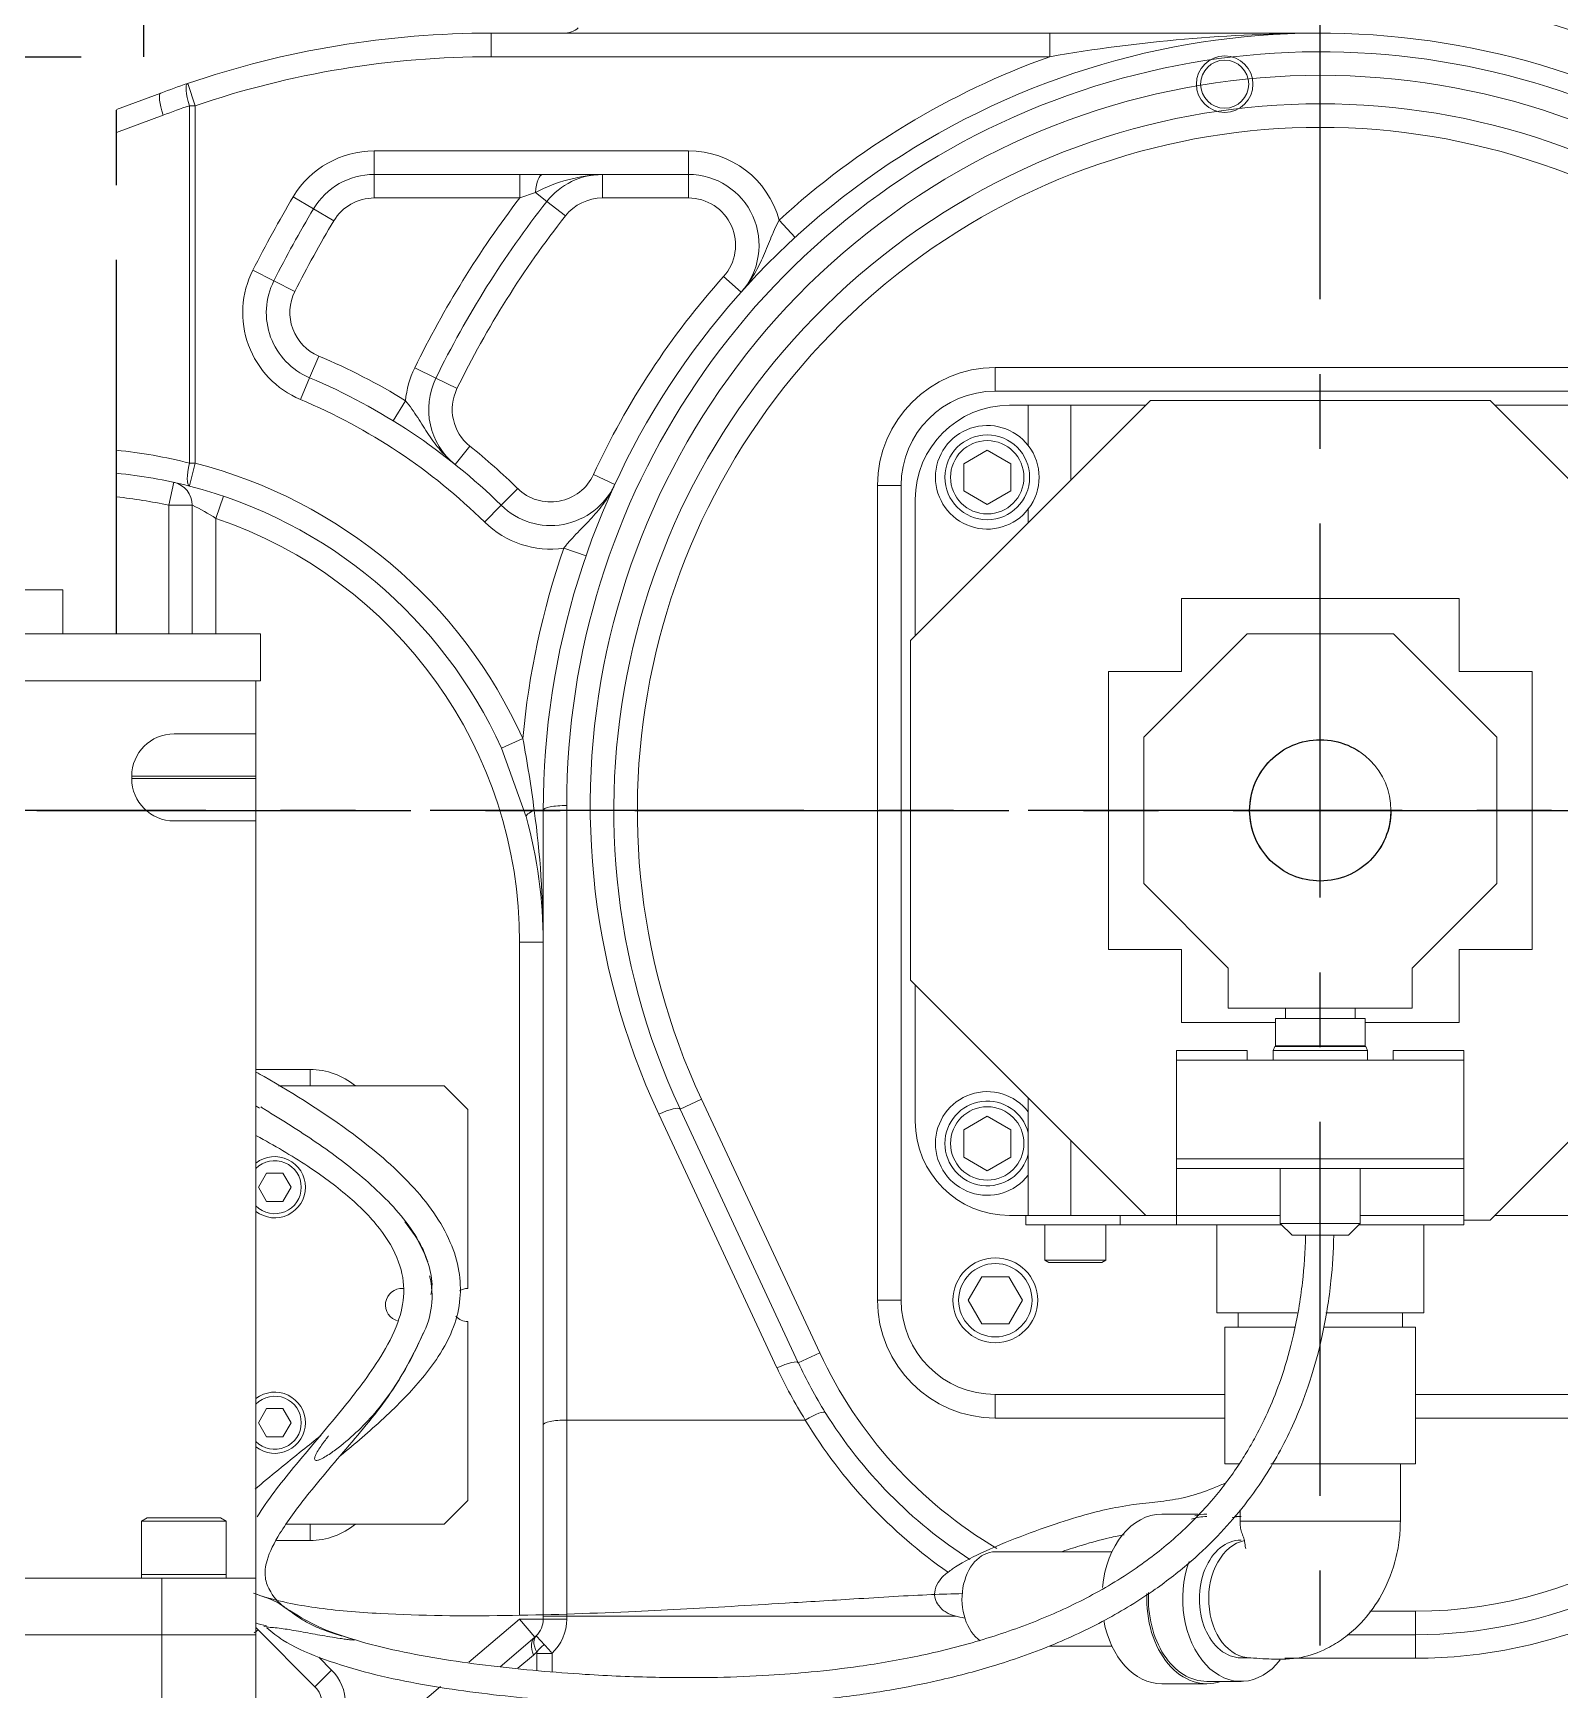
# Model space of a CAD drawing. Extents: x -2384 to 29887, y -2542 to 22350.
# Drawn here: x 1896.1 to 2220.3, y 1475.8 to 1827.5 of the extents above; entities that cross this region are included whole.
import ezdxf

# ---------------------------------------------------------------- set-up
doc = ezdxf.new("R2010")
doc.units = 0
doc.header["$LTSCALE"] = 63.5
doc.header["$MEASUREMENT"] = 0
doc.linetypes.add('CENTER', pattern=[2, 1.25, -0.25, 0.25, -0.25])
doc.linetypes.add('PHANTOM', pattern=[2.5, 1.25, -0.25, 0.25, -0.25, 0.25, -0.25])
doc.layers.get('0').update_dxf_attribs({"linetype": 'CONTINUOUS'})
doc.layers.add('2', color=2, linetype='CENTER')
doc.layers.add('4', color=6, linetype='PHANTOM')

# ---------------------------------------------------------------- blocks, each defined once
blk = doc.blocks.new('r2000i165f-ax2-lh')
blk.add_circle((0, 0), 15)
at = {"layer": '2'}
for p, q in [((0, -272.5088), (0, 272.5088)), ((-272.5088, 0), (272.5088, 0))]:
    blk.add_line(p, q, dxfattribs=at)
blk = doc.blocks.new('A$C51FE543C')
at = {"layer": '4'}
for p, q in [((62.2, 830), (62.2, 886)), ((-62.2, 830), (62.2, 830))]:
    blk.add_line(p, q, dxfattribs=at)
for points, knots in [([(57.8, 905.99), (57.8, 906.01), (57.48, 909.59), (56.06, 916.7), (53.47, 927.19), (50.04, 937.34), (45.97, 947.01), (40.77, 957.2), (34.32, 967.73), (26.5, 978.39), (17.92, 988.18), (8.67, 997.18), (-1.27, 1005.4), (-11.79, 1012.75), (-23.17, 1019.53), (-35.26, 1025.52), (-47.9, 1030.63), (-60.55, 1034.71), (-73.22, 1037.89), (-85.88, 1040.29), (-98.48, 1041.95), (-112.46, 1043.06), (-127.78, 1043.38), (-144.41, 1042.69), (-160.75, 1041.07), (-176.86, 1038.58), (-192.8, 1035.25), (-208.69, 1031.02), (-224.54, 1025.82), (-240.3, 1019.57), (-255.7, 1012.27), (-270.6, 1003.9), (-284.87, 994.46), (-298.44, 983.95), (-310.01, 973.51), (-319.73, 963.47), (-327.86, 954.04), (-335.5, 944.07), (-342.6, 933.5), (-349.1, 922.3), (-354.89, 910.43), (-359.47, 898.84), (-362.92, 887.69), (-365.36, 877.21), (-367.04, 866.64), (-367.72, 857.81), (-367.91, 850.85), (-367.91, 845.74), (-367.81, 840.92), (-367.65, 836.57), (-367.49, 832.99), (-367.37, 830.88), (-367.33, 830)], [0, 0, 0, 0, 0.000057, 0.017562, 0.035365, 0.052978, 0.07016, 0.087024, 0.109463, 0.131176, 0.152409, 0.173784, 0.194846, 0.215848, 0.236791, 0.259686, 0.281828, 0.303347, 0.324567, 0.345544, 0.366221, 0.386534, 0.413948, 0.440966, 0.467691, 0.494046, 0.520518, 0.547106, 0.574238, 0.601875, 0.629793, 0.657409, 0.685272, 0.713332, 0.741316, 0.761525, 0.78183, 0.802385, 0.823199, 0.844341, 0.865899, 0.887956, 0.90532, 0.922974, 0.94053, 0.957551, 0.966156, 0.974493, 0.982467, 0.989699, 0.995705, 1, 1, 1, 1]), ([(58.33, 899.98), (58.19, 901.92), (57.78, 907.39), (56.16, 916.33), (53.56, 926.67), (50.18, 936.7), (46.15, 946.26), (41, 956.37), (34.6, 966.82), (26.81, 977.42), (18.26, 987.19), (9, 996.18), (-0.95, 1004.41), (-11.5, 1011.77), (-22.9, 1018.55), (-35.02, 1024.54), (-47.67, 1029.64), (-60.35, 1033.7), (-73.02, 1036.87), (-85.69, 1039.24), (-98.28, 1040.88), (-112.24, 1041.96), (-127.53, 1042.25), (-144.09, 1041.51), (-160.34, 1039.86), (-176.34, 1037.35), (-192.13, 1033.99), (-207.83, 1029.77), (-223.45, 1024.59), (-238.94, 1018.4), (-254.07, 1011.18), (-268.66, 1002.92), (-282.61, 993.62), (-295.85, 983.29), (-307.14, 973.05), (-316.62, 963.18), (-324.57, 953.9), (-332.05, 944.06), (-339.04, 933.6), (-345.44, 922.49), (-351.18, 910.67), (-355.71, 899.1), (-359.14, 887.93), (-361.58, 877.4), (-363.25, 866.77), (-363.92, 857.88), (-364.11, 850.88), (-364.11, 845.74), (-364, 840.9), (-363.84, 836.54), (-363.67, 832.96), (-363.56, 830.87), (-363.51, 830)], [0, 0, 0, 0, 0.009449, 0.026668, 0.044188, 0.061542, 0.078501, 0.095175, 0.11741, 0.13898, 0.160139, 0.1815, 0.202574, 0.22359, 0.244544, 0.267437, 0.289565, 0.311054, 0.33223, 0.353149, 0.373751, 0.393973, 0.421234, 0.448062, 0.474556, 0.500641, 0.526793, 0.553004, 0.579693, 0.60683, 0.634205, 0.661251, 0.6885, 0.715911, 0.743247, 0.763007, 0.782904, 0.803105, 0.823629, 0.844544, 0.865939, 0.887901, 0.905241, 0.922912, 0.940514, 0.957589, 0.96622, 0.974579, 0.982567, 0.989797, 0.995774, 1, 1, 1, 1]), ([(50.98, 886), (50.93, 889.51), (50.84, 896.73), (49.66, 907.75), (47.35, 918.91), (44.03, 929.87), (39.82, 940.35), (34.57, 950.78), (28.27, 961.05), (20.9, 971.07), (12.76, 980.34), (3.91, 988.93), (-5.62, 996.79), (-15.72, 1003.84), (-26.65, 1010.32), (-38.28, 1016.06), (-50.45, 1020.95), (-62.65, 1024.85), (-74.87, 1027.89), (-87.08, 1030.16), (-99.23, 1031.72), (-112.71, 1032.75), (-127.49, 1033.01), (-143.5, 1032.28), (-159.22, 1030.67), (-174.69, 1028.22), (-189.95, 1024.96), (-205.08, 1020.87), (-220.09, 1015.88), (-234.92, 1009.92), (-249.35, 1003.01), (-263.24, 995.12), (-276.49, 986.27), (-289.05, 976.44), (-299.75, 966.69), (-308.74, 957.31), (-316.28, 948.48), (-323.38, 939.11), (-330.01, 929.16), (-336.08, 918.6), (-341.51, 907.37), (-345.8, 896.4), (-349.04, 885.83), (-351.34, 875.87), (-352.91, 865.79), (-353.54, 857.34), (-353.71, 850.66), (-353.71, 845.73), (-353.6, 841.03), (-353.45, 836.75), (-353.27, 833.12), (-353.15, 830.94), (-353.1, 830)], [0, 0, 0, 0, 0.017489, 0.03599, 0.055145, 0.074417, 0.093339, 0.111972, 0.133371, 0.154282, 0.174936, 0.195854, 0.21655, 0.237189, 0.257757, 0.280263, 0.302067, 0.323281, 0.344196, 0.364863, 0.385233, 0.405248, 0.432257, 0.458847, 0.485102, 0.51096, 0.536893, 0.562823, 0.589107, 0.615727, 0.642517, 0.668933, 0.695488, 0.722152, 0.748749, 0.768006, 0.787404, 0.807094, 0.827097, 0.84747, 0.868286, 0.889622, 0.90644, 0.923564, 0.940643, 0.957284, 0.965737, 0.973958, 0.981864, 0.989121, 0.995308, 1, 1, 1, 1])]:
    blk.add_open_spline(points, degree=3, knots=knots, dxfattribs=at)
blk.add_open_spline([(56.41, 707.5), (56.41, 830)], degree=1, dxfattribs=at)

msp = doc.modelspace()

# ---------------------------------------------------------------- linework, layer by layer
at = {"color": 6, "lineweight": 0}
for p, q in [((2169.38, 1836.54), (2169.38, 1827.55)), ((1993.36, 1827.55), (2111.94, 1827.55)), ((1993.36, 1827.55), (1993.36, 1822.55)), ((2111.94, 1827.55), (2169.38, 1827.55)), ((2111.94, 1827.55), (2111.94, 1822.55)), ((2111.94, 1822.55), (1993.36, 1822.55)), ((1913.79, 1811.31), (1923.17, 1814.83)), ((1928.89, 1816.87), (1930.5, 1812.14)), ((1930.5, 1812.14), (1929.28, 1812.14)), ((1929.28, 1736.25), (1929.28, 1812.14)), ((1930.5, 1812.14), (1930.5, 1736.25)), ((1923.71, 1810.14), (1913.79, 1806.43)), ((1968.49, 1802.55), (1968.49, 1797.55)), ((1968.49, 1802.55), (2035.22, 1802.55)), ((2035.22, 1802.55), (2035.22, 1797.55)), ((1968.49, 1792.55), (1968.49, 1797.55)), ((2035.22, 1797.55), (1968.49, 1797.55)), ((1999.39, 1792.55), (1999.39, 1797.55)), ((2016.95, 1797.55), (2016.95, 1792.55)), ((2035.22, 1797.55), (2035.22, 1792.55)), ((2002.74, 1793.73), (1999.39, 1792.55)), ((2005.16, 1791.83), (2002.74, 1793.73)), ((1951.32, 1792.8), (1955.62, 1790.24)), ((1959.91, 1787.68), (1955.62, 1790.24)), ((1999.39, 1792.55), (1968.49, 1792.55)), ((2005.16, 1791.83), (2009.09, 1788.73)), ((2035.22, 1792.55), (2016.95, 1792.55)), ((2057.88, 1784.17), (2054.5, 1787.86)), ((1942.75, 1777.24), (1947.21, 1774.98)), ((1951.67, 1772.72), (1947.21, 1774.98)), ((2046.4, 1772.55), (2042.67, 1775.88)), ((1956.72, 1758.99), (1954.78, 1754.38)), ((1981.59, 1754.28), (1977.09, 1756.47)), ((2100.38, 1751.55), (2100.38, 1756.55)), ((2100.38, 1756.55), (2238.38, 1756.55)), ((1952.84, 1749.77), (1954.78, 1754.38)), ((1986.08, 1752.08), (1981.59, 1754.28)), ((2238.38, 1751.55), (2100.38, 1751.55)), ((1975.15, 1749.51), (1972.53, 1745.26)), ((2082.38, 1698.58), (2133.34, 1749.55)), ((2107.38, 1748.55), (2103.38, 1748.55)), ((2107.38, 1739.98), (2107.38, 1748.55)), ((2107.38, 1748.55), (2116.38, 1748.55)), ((2116.38, 1748.55), (2116.38, 1732.58)), ((2132.34, 1748.55), (2116.38, 1748.55)), ((2133.34, 1749.55), (2205.42, 1749.55)), ((2205.42, 1749.55), (2256.38, 1698.58)), ((2222.38, 1748.55), (2206.42, 1748.55)), ((1988.81, 1739.89), (1985.68, 1735.99)), ((2098.67, 1739.03), (2093.67, 1736.14)), ((2103.67, 1736.14), (2098.67, 1739.03)), ((1930.5, 1736.25), (1929.25, 1731.41)), ((1929.28, 1736.25), (1930.5, 1736.25)), ((2093.67, 1736.14), (2093.67, 1730.37)), ((2103.67, 1730.37), (2103.67, 1736.14)), ((1924.88, 1727.31), (1925.96, 1732.19)), ((1998.96, 1730.88), (1995.46, 1727.31)), ((2015.04, 1733.82), (2019.58, 1731.73)), ((2080.38, 1731.55), (2075.38, 1731.55)), ((2075.38, 1558.55), (2075.38, 1731.55)), ((2080.38, 1731.55), (2080.38, 1558.55)), ((1924.88, 1700.05), (1924.88, 1727.31)), ((1929.88, 1727.31), (1924.88, 1727.31)), ((1929.88, 1727.31), (1929.88, 1700.05)), ((1934.88, 1724.52), (1936.49, 1729.25)), ((1991.95, 1723.74), (1995.46, 1727.31)), ((2083.38, 1728.55), (2083.38, 1699.58)), ((2093.67, 1730.37), (2098.67, 1727.48)), ((2098.67, 1727.48), (2103.67, 1730.37)), ((1934.88, 1724.52), (1934.88, 1700.05)), ((2107.38, 1723.58), (2107.38, 1726.54)), ((2008.75, 1718.21), (2013.48, 1716.57)), ((1886.88, 1709.35), (1902.38, 1709.35)), ((1902.38, 1700.05), (1902.38, 1709.35)), ((2139.88, 1707.55), (2139.88, 1692.05)), ((2198.88, 1707.55), (2139.88, 1707.55)), ((2198.88, 1692.05), (2198.88, 1707.55)), ((1944.38, 1700.05), (1893.42, 1700.05)), ((1944.38, 1690.05), (1944.38, 1700.05)), ((2131.88, 1678.08), (2153.85, 1700.05)), ((2153.85, 1700.05), (2184.91, 1700.05)), ((2184.91, 1700.05), (2206.88, 1678.08)), ((2082.38, 1626.51), (2082.38, 1698.58)), ((2139.88, 1692.05), (2124.38, 1692.05)), ((2124.38, 1692.05), (2124.38, 1633.05)), ((2214.38, 1692.05), (2198.88, 1692.05)), ((2214.38, 1633.05), (2214.38, 1692.05)), ((1944.38, 1690.05), (1893.42, 1690.05)), ((1943.38, 1690.05), (1943.38, 1678.8)), ((1926, 1678.8), (1943.38, 1678.8)), ((1943.38, 1678.8), (1943.38, 1669.8)), ((2000.07, 1677.79), (1995.51, 1675.73)), ((2131.88, 1647.01), (2131.88, 1678.08)), ((2206.88, 1678.08), (2206.88, 1647.01)), ((2000.76, 1661.21), (1995.51, 1675.73)), ((1917, 1669.3), (1917, 1669.8)), ((1943.38, 1669.8), (1917, 1669.8)), ((1917, 1669.3), (1943.38, 1669.3)), ((1943.38, 1669.3), (1943.38, 1669.8)), ((1943.38, 1669.3), (1943.38, 1660.3)), ((2009.38, 1663.59), (2009.38, 1533.12)), ((1943.38, 1660.3), (1926, 1660.3)), ((1943.38, 1660.3), (1943.38, 1499.55)), ((2002.48, 1662.55), (2004.38, 1662.55)), ((2004.38, 1532.08), (2004.38, 1662.55)), ((2149.85, 1629.05), (2131.88, 1647.01)), ((2206.88, 1647.01), (2188.91, 1629.05)), ((1999.38, 1491.72), (1999.38, 1634.55)), ((1999.38, 1634.55), (2004.38, 1634.55)), ((2124.38, 1633.05), (2139.88, 1633.05)), ((2139.88, 1633.05), (2139.88, 1617.55)), ((2214.38, 1633.05), (2198.88, 1633.05)), ((2198.88, 1633.05), (2198.88, 1617.55)), ((2149.85, 1629.05), (2149.85, 1620.55)), ((2188.91, 1620.55), (2188.91, 1629.05)), ((2132.34, 1576.55), (2082.38, 1626.51)), ((2083.38, 1625.51), (2083.38, 1596.55)), ((2256.38, 1626.51), (2205.42, 1575.55)), ((2149.85, 1620.55), (2188.91, 1620.55)), ((2159.88, 1618.35), (2178.88, 1618.35)), ((2159.88, 1618.35), (2159.88, 1612.55)), ((2161.98, 1620.55), (2161.98, 1618.35)), ((2176.78, 1618.35), (2176.78, 1620.55)), ((2178.88, 1612.55), (2178.88, 1618.35)), ((2139.88, 1617.55), (2159.88, 1617.55)), ((2178.88, 1617.55), (2198.88, 1617.55)), ((2138.88, 1611.55), (2138.88, 1609.55)), ((2138.88, 1611.55), (2153.88, 1611.55)), ((2153.88, 1609.55), (2153.88, 1611.55)), ((2159.74, 1612.4), (2159.38, 1611.55)), ((2159.38, 1611.55), (2179.38, 1611.55)), ((2159.38, 1611.55), (2159.38, 1609.55)), ((2179.03, 1612.4), (2159.74, 1612.4)), ((2159.88, 1612.55), (2178.88, 1612.55)), ((2179.38, 1611.55), (2179.03, 1612.4)), ((2179.38, 1609.55), (2179.38, 1611.55)), ((2184.88, 1611.55), (2184.88, 1609.55)), ((2184.88, 1611.55), (2199.88, 1611.55)), ((2199.88, 1609.55), (2199.88, 1611.55)), ((1943.38, 1607.55), (1954.88, 1607.55)), ((1954.88, 1604.05), (1954.88, 1607.55)), ((2138.88, 1609.55), (2138.88, 1588.55)), ((2199.88, 1609.55), (2138.88, 1609.55)), ((2184.88, 1609.55), (2153.88, 1609.55)), ((2199.88, 1588.55), (2199.88, 1609.55)), ((1983.38, 1604.05), (1948.18, 1604.05)), ((1988.38, 1599.05), (1983.38, 1604.05)), ((2037.97, 1601.27), (2033.44, 1599.15)), ((2037.97, 1601.27), (2063.09, 1547.4)), ((2107.38, 1576.55), (2107.38, 1601.51)), ((1988.38, 1561.05), (1988.38, 1599.05)), ((2054.02, 1544.21), (2028.9, 1598.08)), ((2033.44, 1599.15), (2058.55, 1545.29)), ((2098.67, 1597.61), (2093.67, 1594.72)), ((2103.67, 1594.72), (2098.67, 1597.61)), ((2093.67, 1594.72), (2093.67, 1588.95)), ((2103.67, 1588.95), (2103.67, 1594.72)), ((2116.38, 1592.51), (2116.38, 1576.55)), ((2093.67, 1588.95), (2098.67, 1586.06)), ((2098.67, 1586.06), (2103.67, 1588.95)), ((2138.88, 1588.55), (2199.88, 1588.55)), ((2138.88, 1588.55), (2138.88, 1586.55)), ((2138.88, 1586.55), (2138.88, 1586.55)), ((2138.88, 1586.55), (2138.88, 1576.55)), ((2138.88, 1586.55), (2160.88, 1586.55)), ((2199.88, 1586.55), (2138.88, 1586.55)), ((2160.88, 1586.55), (2160.88, 1574.85)), ((2177.88, 1586.55), (2199.88, 1586.55)), ((2177.88, 1574.85), (2177.88, 1586.55)), ((2199.88, 1586.55), (2199.88, 1588.55)), ((2199.88, 1586.55), (2199.88, 1586.55)), ((2199.88, 1576.55), (2199.88, 1586.55)), ((1945.65, 1585.55), (1943.92, 1582.55)), ((1949.11, 1585.55), (1945.65, 1585.55)), ((1950.85, 1582.55), (1949.11, 1585.55)), ((1943.92, 1582.55), (1945.65, 1579.55)), ((1945.65, 1579.55), (1949.11, 1579.55)), ((1949.11, 1579.55), (1950.85, 1582.55)), ((2103.38, 1576.55), (2106.88, 1576.55)), ((2106.88, 1576.55), (2106.88, 1574.55)), ((2126.88, 1576.55), (2106.88, 1576.55)), ((2126.88, 1576.55), (2126.88, 1574.55)), ((2126.88, 1576.55), (2138.88, 1576.55)), ((2138.88, 1576.55), (2138.88, 1574.55)), ((2138.88, 1576.55), (2160.88, 1576.55)), ((2177.88, 1576.55), (2199.88, 1576.55)), ((2199.88, 1574.55), (2199.88, 1576.55)), ((2222.38, 1576.55), (2206.42, 1576.55)), ((2106.88, 1574.55), (2126.88, 1574.55)), ((2110.88, 1574.55), (2110.88, 1567.05)), ((2123.88, 1567.05), (2123.88, 1574.55)), ((2126.88, 1574.55), (2138.88, 1574.55)), ((2138.88, 1574.55), (2161.18, 1574.55)), ((2147.38, 1555.85), (2147.38, 1574.55)), ((2177.88, 1574.85), (2160.88, 1574.85)), ((2160.88, 1574.85), (2163.38, 1572.35)), ((2163.38, 1572.35), (2175.38, 1572.35)), ((2175.38, 1572.35), (2177.88, 1574.85)), ((2177.58, 1574.55), (2199.88, 1574.55)), ((2191.38, 1555.85), (2191.38, 1574.55)), ((2205.42, 1575.55), (2199.88, 1575.55)), ((2123.88, 1567.05), (2110.88, 1567.05)), ((2110.88, 1567.05), (2111.75, 1566.55)), ((2111.75, 1566.55), (2123.02, 1566.55)), ((2123.02, 1566.55), (2123.88, 1567.05)), ((2097.49, 1563.55), (2094.61, 1558.55)), ((2103.27, 1563.55), (2097.49, 1563.55)), ((2106.16, 1558.55), (2103.27, 1563.55)), ((2080.38, 1558.55), (2075.38, 1558.55)), ((2094.61, 1558.55), (2097.49, 1553.55)), ((2103.27, 1553.55), (2106.16, 1558.55)), ((2164.48, 1555.85), (2147.38, 1555.85)), ((2151.92, 1555.85), (2151.92, 1552.85)), ((2191.38, 1555.85), (2170.56, 1555.85)), ((2186.84, 1552.85), (2186.84, 1555.85)), ((1988.38, 1516.05), (1988.38, 1554.05)), ((2097.49, 1553.55), (2103.27, 1553.55)), ((2163.9, 1552.85), (2149.13, 1552.85)), ((2149.13, 1552.85), (2149.13, 1523.85)), ((2189.63, 1552.85), (2170.08, 1552.85)), ((2189.63, 1523.85), (2189.63, 1552.85)), ((2063.09, 1547.4), (2058.55, 1545.29)), ((2100.38, 1538.55), (2100.38, 1533.55)), ((2100.38, 1538.55), (2149.13, 1538.55)), ((2189.63, 1538.55), (2238.38, 1538.55)), ((1945.65, 1535.55), (1943.92, 1532.55)), ((1949.11, 1535.55), (1945.65, 1535.55)), ((1950.85, 1532.55), (1949.11, 1535.55)), ((2149.13, 1533.55), (2100.38, 1533.55)), ((2238.38, 1533.55), (2189.63, 1533.55)), ((1943.92, 1532.55), (1945.65, 1529.55)), ((1949.11, 1529.55), (1950.85, 1532.55)), ((2004.38, 1491.51), (2004.38, 1532.08)), ((2009.38, 1533.12), (2009.38, 1491.51)), ((2009.38, 1533.12), (2060.03, 1533.12)), ((1945.65, 1529.55), (1949.11, 1529.55)), ((2152.13, 1523.85), (2149.13, 1523.85)), ((2189.63, 1523.85), (2158.9, 1523.85)), ((2186.38, 1511.65), (2186.38, 1523.85)), ((1983.38, 1511.05), (1988.38, 1516.05)), ((1920.3, 1512.35), (1919.09, 1511.65)), ((1935.88, 1512.35), (1920.3, 1512.35)), ((1937.09, 1511.65), (1935.88, 1512.35)), ((2143.47, 1513.15), (2135.72, 1513.15)), ((2152.38, 1512.65), (2151.19, 1512.65)), ((2152.38, 1514.04), (2152.38, 1511.65)), ((1919.09, 1511.65), (1937.09, 1511.65)), ((1919.09, 1511.65), (1919.09, 1500.35)), ((1937.09, 1500.35), (1937.09, 1511.65)), ((1949.9, 1511.05), (1983.38, 1511.05)), ((1954.88, 1511.05), (1954.88, 1507.55)), ((2152.38, 1511.65), (2186.38, 1511.65)), ((1954.88, 1507.55), (1947.76, 1507.55)), ((2125.14, 1505.15), (2100.37, 1505.15)), ((1893, 1499.55), (1923.38, 1499.55)), ((1919.09, 1500.35), (1919.09, 1499.55)), ((1919.09, 1500.35), (1937.09, 1500.35)), ((1919.09, 1500.35), (1937.09, 1500.35)), ((1923.38, 1499.55), (1943.38, 1499.55)), ((1923.38, 1487.55), (1923.38, 1499.55)), ((1937.09, 1499.55), (1937.09, 1500.35)), ((1943.38, 1499.55), (1943.38, 1487.55)), ((2004.38, 1490.86), (2004.38, 1491.51)), ((2009.38, 1491.51), (2004.38, 1491.51)), ((2009.38, 1491.51), (2009.38, 1490.86)), ((2092.06, 1491.51), (2009.38, 1491.51)), ((2179.92, 1492.55), (2189.58, 1492.55)), ((2189.58, 1487.55), (2189.58, 1492.55)), ((1955.92, 1476.51), (1943.38, 1489.05)), ((1988.61, 1481.69), (1999.38, 1490.86)), ((1999.38, 1490.86), (2004.38, 1490.86)), ((2002.62, 1487.05), (1999.38, 1490.86)), ((2009.38, 1490.86), (2004.38, 1490.86)), ((1923.38, 1487.55), (1791.38, 1487.55)), ((1791.38, 1487.55), (1923.38, 1487.55)), ((1923.38, 1472.55), (1923.38, 1487.55)), ((1943.38, 1487.55), (1923.38, 1487.55)), ((1943.38, 1487.55), (1923.38, 1487.55)), ((1943.38, 1487.55), (1943.38, 1472.55)), ((1995.23, 1480.75), (2002.62, 1487.05)), ((2111.85, 1485.15), (2125.14, 1485.15)), ((2175.23, 1487.55), (2189.58, 1487.55)), ((2189.58, 1482.55), (2189.58, 1487.55)), ((1956.72, 1482.78), (1959.45, 1480.05)), ((2002.33, 1483.24), (1999.01, 1480.42)), ((2006.25, 1483.59), (2003.06, 1483.59)), ((2003.06, 1480.05), (2003.06, 1483.59)), ((2006.25, 1483.59), (2006.25, 1479.77)), ((2152.55, 1482.65), (2154.53, 1482.65)), ((2189.58, 1482.55), (2161.85, 1482.55)), ((1955.92, 1476.51), (1959.45, 1480.05)), ((2145.27, 1477.65), (2152.55, 1477.65)), ((1962.38, 1459.37), (1982.56, 1476.54)), ((2135.72, 1477.15), (2145.27, 1477.15))]:
    msp.add_line(p, q, dxfattribs=at)
for centre, radius in [((2149.08, 1816.72), 6), ((2149.08, 1816.72), 5.1), ((2098.67, 1733.26), 9), ((2098.67, 1733.26), 7.79), ((2169.38, 1662.55), 15), ((2098.67, 1591.84), 7.79), ((2100.38, 1558.55), 9), ((2100.38, 1558.55), 7.79)]:
    msp.add_circle(centre, radius, dxfattribs=at)
for centre, radius, start, end in [((2169.38, 1662.55), 229, 319.7409, 129.0895), ((2169.38, 1662.55), 223.01, 319.7667, 128.4631), ((2169.38, 1662.55), 173.99, 319.9812, 90), ((1993.36, 1627.55), 200, 90, 108.807), ((2169.38, 1662.55), 165, 335.3487, 180), ((2170.21, 1485.49), 342.06, 90.1394, 99.8095), ((1993.36, 1627.55), 195, 90, 108.807), ((2169.38, 1663.59), 160, 335.3487, 180), ((2169.38, 1662.55), 170, 109.7499, 132.5142), ((2169.38, 1663.59), 155, 335, 205), ((1993.36, 1627.55), 200, 108.807, 110.5453), ((1992.15, 1627.55), 195, 108.807, 110.5453), ((2169.38, 1662.55), 150, 335, 205), ((2169.38, 1662.55), 145, 335, 205), ((1968.49, 1782.55), 20, 90, 149.1481), ((2035.22, 1782.55), 20, 15.3925, 90), ((1968.49, 1782.55), 15, 90, 149.1481), ((2018.42, 1763.7), 33.88, 92.4875, 117.5667), ((2016.95, 1782.55), 15, 90, 141.7892), ((2035.22, 1782.55), 15, 318.1897, 90), ((2169.38, 1662.55), 254, 149.1481, 153.1575), ((2169.38, 1662.55), 249, 149.1481, 153.1575), ((1968.49, 1782.55), 10, 90, 149.1481), ((2169.38, 1662.55), 214, 142.5927, 153.9671), ((2169.38, 1662.55), 209, 141.7892, 153.9671), ((2016.95, 1782.55), 10, 90, 141.7892), ((2035.22, 1782.55), 10, 318.1897, 90), ((2169.38, 1662.55), 244, 149.1481, 153.1575), ((2169.38, 1662.55), 204, 141.7892, 153.9671), ((1960.59, 1768.21), 20, 153.1575, 247.1899), ((1960.59, 1768.21), 15, 153.1575, 247.1899), ((1960.59, 1768.21), 10, 153.1575, 247.1899), ((2169.38, 1662.55), 170, 138.1897, 155.2118), ((1904.38, 1634.55), 135, 58.3861, 67.1899), ((1995.06, 1747.69), 20, 153.9671, 174.7739), ((2100.38, 1731.55), 25, 90, 180), ((1904.38, 1634.55), 130, 45.5262, 67.1899), ((1995.06, 1747.69), 15, 153.9671, 231.2885), ((1995.06, 1747.69), 10, 153.9671, 231.2885), ((2100.38, 1731.55), 20, 90, 180), ((1904.38, 1634.55), 125, 45.5262, 67.1899), ((2103.38, 1728.55), 20, 90, 180), ((2098.67, 1733.26), 11, 37.6385, 322.3615), ((1903.17, 1634.55), 105, 75.5983, 84.1936), ((1904.38, 1634.55), 135, 45.5262, 51.2885), ((2098.67, 1733.26), 11, 322.3615, 37.6385), ((1904.38, 1634.55), 100, 75.5983, 84.6006), ((1904.38, 1634.55), 105, 24.3173, 75.5983), ((1924.88, 1727.31), 5, 0, 77.5382), ((1904.38, 1634.55), 100, 24.3173, 75.5983), ((2005.97, 1738.02), 15, 225.5262, 335.2118), ((2005.97, 1738.02), 10, 225.5262, 335.2118), ((1904.38, 1634.55), 95, 77.5382, 84.3155), ((1916.92, 1698.22), 31.85, 55.6723, 65.9878), ((1904.38, 1634.55), 95, 0, 71.2734), ((2005.97, 1738.02), 20, 225.5262, 278.0089), ((2169.38, 1662.55), 170, 160.8872, 174.8574), ((1926, 1669.8), 9, 90, 180), ((1702.24, 1622.78), 302.86, 7.5448, 10.4638), ((1926, 1669.3), 9, 180, 270), ((1904.38, 1634.55), 100, 0, 15.466), ((1799.8, 1634.72), 204.58, 359.9512, 7.8171), ((1954.88, 1592.55), 15, 50.0555, 90), ((2098.67, 1591.84), 11, 37.6385, 322.3615), ((2098.67, 1591.84), 9, 14.5672, 345.4328), ((2103.38, 1596.55), 20, 180, 270), ((1947.38, 1582.55), 6.5, 0, 127.9799), ((1947.38, 1582.55), 5.63, 0, 135.2332), ((1947.38, 1582.55), 6.5, 232.0201, 0), ((1947.38, 1582.55), 5.63, 224.7668, 0), ((1962.93, 1559.44), 17.86, 332.4437, 13.9742), ((1974.38, 1557.55), 3.5, 85.8157, 256.47), ((1988.38, 1557.55), 3.5, 90, 120.3195), ((2100.38, 1558.55), 25, 180, 270), ((2100.38, 1558.55), 20, 180, 270), ((1988.38, 1557.55), 3.5, 223.1634, 270), ((2149.19, 1588.59), 105, 205, 211.8871), ((2149.19, 1587.55), 100, 205, 211.8871), ((2149.19, 1587.55), 95, 205, 239.3197), ((2189.58, 1587.55), 95, 270, 335), ((1947.38, 1532.55), 6.5, 0, 127.9799), ((1947.38, 1532.55), 5.63, 0, 135.2332), ((2149.19, 1587.55), 100, 211.8871, 237.1784), ((1947.38, 1532.55), 5.63, 224.7668, 0), ((1947.38, 1532.55), 6.5, 232.0201, 0), ((2150.7, 1587.87), 105.91, 211.1257, 235.3018), ((1954.88, 1522.55), 15, 270, 309.9445), ((2189.58, 1587.55), 100, 270, 293.8489), ((2189.58, 1587.55), 105, 270, 293.8489), ((1999.38, 1490.86), 5, 315, 0), ((1999.38, 1490.86), 10, 313.3455, 0), ((1999.38, 1490.86), 5, 310.3999, 315), ((2031.68, 1512.07), 37.94, 220.701, 224.4838), ((1985.66, 1467.48), 26.14, 38.0493, 43.5322), ((1995.85, 1490.86), 10, 310.3999, 315.649), ((2002.55, 1483.61), 0.515, 356.994, 29.6826), ((1952.38, 1472.98), 10, 0, 45), ((1952.38, 1472.98), 5, 0, 45)]:
    msp.add_arc(centre, radius, start, end, dxfattribs=at)
for centre, major_axis, ratio, start_param, end_param in [((2008.74, 1832.55), (0, -5), 0.99221, 0, 0.672154), ((1924.93, 1810.14), (-1.75, 4.68), 0.227936, 0, 1.485576), ((1930.5, 1812.14), (-1.61, 4.73), 0.230292, 0, 1.492528), ((2004.25, 1792.55), (0, -5), 0.310042, 3.141593, 4.472996), ((1930.5, 1736.25), (1.24, 4.84), 0.235343, 1.631156, 3.141593), ((2009.38, 1662.55), (5, 0), 0.208044, 1.570796, 3.141593), ((2005.58, 1662.55), (4.82, 1.33), 0.206082, 2.210976, 3.141593), ((2028.9, 1597.04), (4.53, 2.11), 0.189285, 0, 1.482759), ((2054.02, 1543.17), (4.53, 2.11), 0.189285, 0, 1.482759), ((2060.03, 1532.08), (4.25, 2.64), 0.177725, 0, 1.460675), ((2009.38, 1532.08), (5, 0), 0.208044, 1.570796, 3.141593), ((2135.72, 1495.15), (0, 18), 0.707107, 0, 1.435536), ((2145.27, 1495.15), (0, 17.5), 0.707107, 0, 0.262819), ((2145.27, 1495.15), (0, 18), 0.707107, 0, 0.201364), ((2152.55, 1495.15), (0, 17.5), 0.707107, 0, 0.149904), ((2152.55, 1495.15), (0, 12.5), 0.707107, 0, 3.141593), ((2154.53, 1495.15), (0, 12.5), 0.707107, 0.141789, 3.154446), ((2100.37, 1495.15), (0, 10), 0.707107, 0, 2.672291), ((2152.55, 1495.15), (0, 17.5), 0.707107, 1.098899, 3.881611), ((2145.27, 1495.15), (0, 18), 0.707107, 1.508652, 3.377844), ((2145.27, 1495.15), (0, 17.5), 0.707107, 1.493272, 3.141593), ((2135.72, 1495.15), (0, 18), 0.707107, 1.827904, 3.141593), ((2005.86, 1483.24), (3.24, -3.81), 0.605859, 3.141593, 4.23632), ((2006.18, 1483.87), (-3.7, -2.56), 0.494133, 4.795418, 5.333315)]:
    msp.add_ellipse(centre, major_axis=major_axis, ratio=ratio, start_param=start_param, end_param=end_param, dxfattribs=at)
for points, knots in [([(2046.4, 1772.55), (2046.46, 1772.61), (2046.52, 1772.68), (2046.64, 1772.82), (2046.81, 1773.02), (2046.99, 1773.23), (2047.33, 1773.65), (2047.55, 1773.94), (2048.2, 1774.81), (2048.59, 1775.4), (2049.72, 1777.23), (2050.36, 1778.5), (2051.23, 1780.46), (2051.51, 1781.13), (2052.06, 1782.46), (2052.33, 1783.14), (2052.89, 1784.49), (2053.17, 1785.17), (2053.8, 1786.51), (2054.13, 1787.19), (2054.5, 1787.86)], [0, 0, 0, 0, 0.015625, 0.015625, 0.03125, 0.0625, 0.0625, 0.125, 0.125, 0.25, 0.25, 0.5, 0.5, 0.625, 0.625, 0.75, 0.75, 0.875, 0.875, 1, 1, 1, 1]), ([(1975.15, 1749.51), (1975.63, 1748.93), (1976.08, 1748.34), (1976.93, 1747.14), (1977.34, 1746.53), (1978.12, 1745.31), (1978.5, 1744.71), (1979.26, 1743.5), (1979.65, 1742.9), (1980.84, 1741.14), (1981.68, 1740), (1983.07, 1738.41), (1983.56, 1737.9), (1984.33, 1737.16), (1984.59, 1736.92), (1984.99, 1736.56), (1985.2, 1736.39), (1985.4, 1736.21), (1985.54, 1736.1), (1985.61, 1736.04), (1985.68, 1735.99)], [0, 0, 0, 0, 0.125, 0.125, 0.25, 0.25, 0.375, 0.375, 0.5, 0.5, 0.75, 0.75, 0.875, 0.875, 0.9375, 0.9375, 0.96875, 0.984375, 0.984375, 1, 1, 1, 1]), ([(2008.75, 1718.21), (2009.22, 1718.82), (2009.71, 1719.39), (2010.7, 1720.5), (2011.2, 1721.03), (2012.22, 1722.08), (2012.73, 1722.59), (2013.74, 1723.63), (2014.24, 1724.14), (2015.69, 1725.73), (2016.6, 1726.82), (2017.84, 1728.58), (2018.22, 1729.18), (2018.76, 1730.11), (2018.94, 1730.43), (2019.19, 1730.91), (2019.31, 1731.15), (2019.43, 1731.4), (2019.51, 1731.56), (2019.55, 1731.65), (2019.58, 1731.73)], [0, 0, 0, 0, 0.125, 0.125, 0.25, 0.25, 0.375, 0.375, 0.5, 0.5, 0.75, 0.75, 0.875, 0.875, 0.9375, 0.9375, 0.96875, 0.984375, 0.984375, 1, 1, 1, 1]), ([(1961.45, 1525.64), (1962.94, 1526.88), (1967.57, 1530.76), (1974.82, 1537.37), (1981.56, 1545.21), (1985.49, 1552.45), (1986.97, 1558.73), (1986.72, 1564.93), (1984.79, 1571.17), (1981.23, 1577.36), (1974.58, 1585.38), (1962.62, 1595.44), (1951.09, 1602.64), (1943.98, 1606.67), (1943.41, 1606.99)], [0.1547827, 0.1547827, 0.1547827, 0.1547827, 0.1719, 0.2078796, 0.2398244, 0.2598138, 0.2769571, 0.2929748, 0.310255, 0.3296093, 0.3504444, 0.3943358, 0.4556724, 0.4610365, 0.4610365, 0.4610365, 0.4610365]), ([(1979.87, 1566.69), (1979.55, 1567.7), (1979.15, 1568.7), (1977.74, 1571.64), (1976.55, 1573.47), (1973.88, 1576.96), (1972.4, 1578.61), (1969.31, 1581.72), (1967.69, 1583.2), (1962.67, 1587.47), (1959.13, 1590.08), (1953.68, 1593.77), (1951.84, 1594.97), (1949.05, 1596.72), (1948.11, 1597.3), (1946.71, 1598.16), (1946.24, 1598.45), (1945.54, 1598.88), (1945.3, 1599.03), (1944.95, 1599.25), (1944.84, 1599.32), (1944.66, 1599.43), (1944.61, 1599.47), (1944.5, 1599.55), (1944.43, 1599.59), (1944.41, 1599.62)], [0.5324158, 0.5324158, 0.5324158, 0.5324158, 0.5625, 0.5625, 0.625, 0.625, 0.6875, 0.6875, 0.75, 0.75, 0.875, 0.875, 0.9375, 0.9375, 0.96875, 0.96875, 0.984375, 0.984375, 0.9921875, 0.9921875, 0.9960937, 0.9960937, 0.9980469, 0.9980469, 1, 1, 1, 1]), ([(1943.53, 1593.45), (1947.24, 1591.45), (1953.9, 1587.55), (1962.79, 1581.09), (1969.62, 1574.38), (1974.01, 1567.18), (1975.22, 1559.97), (1973.56, 1553.11), (1969.02, 1544.68), (1961.17, 1534.52), (1951.72, 1523.64), (1945.84, 1516.12), (1943.63, 1512.56)], [0.5859692, 0.5859692, 0.5859692, 0.5859692, 0.6235694, 0.6547639, 0.6831078, 0.7076521, 0.7283555, 0.7493044, 0.7764425, 0.8243929, 0.8801629, 0.9277794, 0.9277794, 0.9277794, 0.9277794]), ([(1945.71, 1489), (1946.91, 1488.01), (1949.89, 1485.61), (1960.13, 1481.11), (1976.09, 1477.11), (1996.09, 1474.39), (2015.34, 1472.86), (2033.83, 1472.27), (2051.21, 1472.7), (2066.15, 1473.99), (2078.18, 1475.74), (2089.01, 1477.9), (2100.26, 1480.85), (2112.17, 1485.03), (2123.71, 1490.41), (2133.6, 1496.45), (2141.72, 1502.75), (2148.04, 1508.8), (2153.44, 1515.07), (2158.94, 1522.86), (2163.61, 1531.63), (2167.4, 1541.6), (2170.03, 1551.3), (2171.78, 1562.06), (2172.15, 1568.96), (2172.26, 1572.34)], [0, 0, 0, 0, 0.0152373, 0.0439301, 0.1087991, 0.1730493, 0.2340605, 0.2970612, 0.3620849, 0.4196653, 0.4634768, 0.5009598, 0.5482633, 0.60121, 0.6526093, 0.7019731, 0.7400062, 0.7729873, 0.8014389, 0.8305689, 0.8733561, 0.8994985, 0.9288671, 0.9619759, 0.9891143, 0.9891143, 0.9891143, 0.9891143]), ([(2166.26, 1572.33), (2166.14, 1568.83), (2165.75, 1561.96), (2163.97, 1551.66), (2161.54, 1543.02), (2158.9, 1536.12), (2156.46, 1531.03), (2154.2, 1526.99), (2151.18, 1522.15), (2146.33, 1515.72), (2139.25, 1508.48), (2130.48, 1501.55), (2120.47, 1495.48), (2109.16, 1490.29), (2097.02, 1486.11), (2084.43, 1482.97), (2072.43, 1480.89), (2061.83, 1479.63), (2051.79, 1478.85), (2040.82, 1478.41), (2027.87, 1478.42), (2011.96, 1479.1), (1993.54, 1480.68), (1976.85, 1483.2), (1964.62, 1486.27), (1956.61, 1488.99), (1952.92, 1491.24), (1951, 1492.42)], [0.0113124, 0.0113124, 0.0113124, 0.0113124, 0.040494, 0.0737589, 0.1013703, 0.1238079, 0.1455198, 0.1589451, 0.1729938, 0.2077463, 0.250592, 0.2945564, 0.3471733, 0.3997173, 0.4542407, 0.5105056, 0.561638, 0.6024594, 0.6372854, 0.678463, 0.7265814, 0.7793638, 0.8470793, 0.9136481, 0.9456708, 0.9759915, 1, 1, 1, 1]), ([(1975.02, 1575.18), (1975.88, 1574.1), (1977.69, 1571.68), (1979.84, 1567.17), (1980.98, 1562.81), (1980.67, 1560.57), (1980.55, 1559.78)], [0.0585618, 0.0585618, 0.0585618, 0.0585618, 0.2783456, 0.589384, 0.8749389, 1, 1, 1, 1]), ([(1951, 1492.42), (1950.68, 1492.59), (1948.74, 1493.64), (1946.44, 1496.31), (1945.11, 1499.69), (1945.6, 1503.8), (1948.61, 1509.75), (1954.89, 1518.09), (1963.53, 1528.18), (1972.96, 1539.33), (1976.78, 1547.14), (1978.77, 1551.18)], [0, 0, 0, 0, 0.014166, 0.101327, 0.16643, 0.235254, 0.336735, 0.472598, 0.667457, 0.854101, 1, 1, 1, 1]), ([(1958.82, 1529.78), (1958.66, 1529.57), (1958.49, 1529.36), (1957.78, 1528.45), (1957.25, 1527.73), (1956.53, 1526.59), (1956.29, 1526.2), (1956, 1525.57), (1955.91, 1525.36), (1955.84, 1525), (1955.82, 1524.87), (1955.91, 1524.63), (1956.04, 1524.56), (1956.39, 1524.53), (1956.61, 1524.6), (1957.03, 1524.76), (1957.24, 1524.86), (1957.84, 1525.16), (1958.23, 1525.4), (1959.38, 1526.14), (1960.12, 1526.68), (1963.8, 1529.52), (1966.6, 1532.18), (1970.3, 1536.61), (1971.45, 1538.15), (1973.56, 1541.31), (1974.54, 1542.93), (1976.37, 1546.2), (1977.22, 1547.83), (1978.29, 1550.19), (1978.6, 1550.89), (1978.88, 1551.6)], [0.2405002, 0.2405002, 0.2405002, 0.2405002, 0.25, 0.25, 0.28125, 0.28125, 0.296875, 0.296875, 0.3046875, 0.3046875, 0.3085938, 0.3085938, 0.3125, 0.3125, 0.3203125, 0.3203125, 0.328125, 0.328125, 0.34375, 0.34375, 0.375, 0.375, 0.5, 0.5, 0.5625, 0.5625, 0.625, 0.625, 0.6875, 0.6875, 0.7141016, 0.7141016, 0.7141016, 0.7141016]), ([(1957.15, 1529.83), (1955.87, 1528.79), (1951.07, 1524.94), (1946.4, 1521.22), (1943.2, 1518.43)], [0.16055, 0.16055, 0.16055, 0.16055, 0.2193003, 0.3792491, 0.3792491, 0.3792491, 0.3792491]), ([(2149.07, 1519.68), (2148.65, 1519.5), (2146.37, 1518.52), (2141.88, 1516.89), (2137.22, 1515.99), (2132.55, 1515.56), (2127.31, 1514.88), (2121.05, 1513.51), (2113.89, 1511.38), (2105.7, 1508.44), (2097.84, 1505.22), (2092.18, 1502.29), (2089.47, 1500.17), (2088.11, 1498.68), (2087.38, 1496.69), (2087.56, 1495.1), (2088.01, 1494.05), (2088.49, 1493.67), (2088.6, 1493.58)], [0.2815731, 0.2815731, 0.2815731, 0.2815731, 0.2929738, 0.3445559, 0.4200233, 0.4997735, 0.5784231, 0.6375046, 0.7011886, 0.7726917, 0.8431468, 0.8984422, 0.9200171, 0.9391912, 0.9597937, 0.9752901, 0.9954072, 1, 1, 1, 1]), ([(2152.38, 1511.65), (2152.38, 1511.22), (2152.39, 1510.68), (2152.45, 1509.87), (2152.72, 1509.12), (2153.09, 1508.25), (2153.33, 1507.29), (2153.44, 1506.54), (2153.46, 1506.06), (2153.51, 1505.91), (2153.55, 1505.89), (2153.55, 1505.89)], [0, 0, 0, 0, 0.0603936, 0.0914905, 0.1237318, 0.1834846, 0.2461793, 0.3035146, 0.3513526, 0.3886967, 0.3891809, 0.3891809, 0.3891809, 0.3891809]), ([(2154.53, 1482.65), (2156.43, 1482.49), (2160.12, 1482.27), (2165.78, 1482.48), (2170.77, 1484.46), (2174.9, 1487.08), (2178.61, 1490.41), (2182.48, 1495.58), (2185.08, 1501.72), (2186.26, 1507.53), (2186.35, 1510.22), (2186.38, 1511.65)], [0, 0, 0, 0, 0.11136, 0.256389, 0.377682, 0.458337, 0.548204, 0.673156, 0.833357, 0.924655, 1, 1, 1, 1]), ([(2114.62, 1505.22), (2116.07, 1505.71), (2119.61, 1506.85), (2124.09, 1508.05), (2126.77, 1508.6), (2127.77, 1508.79)], [0.3476944, 0.3476944, 0.3476944, 0.3476944, 0.3821054, 0.4332483, 0.4671358, 0.4671358, 0.4671358, 0.4671358]), ([(2093.49, 1496.28), (2091.15, 1496.22), (2084.33, 1496.02), (2071.07, 1495.18), (2056.91, 1494.32), (2044.56, 1493.57), (2033.47, 1492.96), (2017.41, 1492.16), (1995.93, 1491.44), (1973.57, 1491.6), (1955.99, 1493.06), (1947.53, 1494.78), (1943.4, 1496.16), (1942.9, 1496.34)], [0.0081888, 0.0081888, 0.0081888, 0.0081888, 0.0552902, 0.1613045, 0.2523962, 0.3228669, 0.3890848, 0.456514, 0.6174306, 0.7826989, 0.8741318, 0.9593321, 0.9715624, 0.9715624, 0.9715624, 0.9715624]), ([(1943.32, 1496.21), (1943.46, 1496.16), (1943.6, 1496.11), (1944.35, 1495.85), (1945.01, 1495.63), (1946.4, 1495.11), (1947.13, 1494.81), (1948.5, 1494.06), (1949.16, 1493.63), (1950.4, 1492.74), (1950.99, 1492.28), (1952.71, 1491.03), (1953.82, 1490.35), (1956.09, 1489.22), (1957.25, 1488.75), (1959.57, 1487.91), (1960.75, 1487.55), (1962.45, 1487.05), (1963.01, 1486.89), (1963.78, 1486.66), (1964.03, 1486.59), (1964.23, 1486.49), (1964.26, 1486.48), (1964.28, 1486.44), (1964.24, 1486.43), (1964, 1486.42), (1963.76, 1486.44), (1963.16, 1486.5), (1962.77, 1486.55), (1962, 1486.65), (1961.63, 1486.7), (1960.52, 1486.87), (1959.79, 1486.99), (1957.65, 1487.34), (1956.26, 1487.59), (1953.56, 1488.09), (1952.23, 1488.34), (1949.72, 1488.76), (1948.52, 1488.92), (1946.96, 1489.07), (1946.48, 1489.1), (1945.67, 1489.2), (1945.35, 1489.26), (1945.06, 1489.4)], [0.305164, 0.305164, 0.305164, 0.305164, 0.3125, 0.3125, 0.34375, 0.34375, 0.375, 0.375, 0.40625, 0.40625, 0.4375, 0.4375, 0.5, 0.5, 0.5625, 0.5625, 0.625, 0.625, 0.65625, 0.65625, 0.671875, 0.671875, 0.6757813, 0.6757813, 0.6796875, 0.6796875, 0.6875, 0.6875, 0.703125, 0.703125, 0.71875, 0.71875, 0.75, 0.75, 0.8125, 0.8125, 0.875, 0.875, 0.9375, 0.9375, 0.96875, 0.96875, 1, 1, 1, 1]), ([(2093.9, 1491.1), (2093.18, 1491.2), (2092.47, 1491.34), (2091.14, 1491.73), (2090.53, 1491.96), (2089.63, 1492.49), (2089.33, 1492.71), (2088.87, 1493.14), (2088.7, 1493.33), (2088.55, 1493.55)], [0.3031453, 0.3031453, 0.3031453, 0.3031453, 0.375, 0.375, 0.4375, 0.4375, 0.46875, 0.46875, 0.4872432, 0.4872432, 0.4872432, 0.4872432]), ([(2003, 1483.87), (2002.81, 1484.22), (2002.67, 1484.56), (2002.52, 1485.07), (2002.48, 1485.23), (2002.43, 1485.56), (2002.41, 1485.71), (2002.4, 1486.16), (2002.44, 1486.44), (2002.57, 1486.81), (2002.62, 1486.93), (2002.72, 1487.09), (2002.76, 1487.14), (2002.83, 1487.23), (2002.87, 1487.28), (2002.92, 1487.32)], [0, 0, 0, 0, 0.25, 0.25, 0.375, 0.375, 0.5, 0.5, 0.75, 0.75, 0.875, 0.875, 0.9375, 0.9375, 1, 1, 1, 1])]:
    msp.add_open_spline(points, degree=3, knots=knots, dxfattribs=at)
for points in [[(1943.39, 1599.8), (1943.64, 1599.65), (1943.89, 1599.49), (1944.15, 1599.34)], [(1943.89, 1488.58), (1943.59, 1488.36), (1943.29, 1488.15), (1942.99, 1487.94)], [(1943.29, 1490.05), (1944.04, 1489.84), (1944.82, 1489.64), (1945.65, 1489.44)]]:
    msp.add_open_spline(points, degree=3, dxfattribs=at)
at = {"layer": '2'}
msp.add_line((2440.75, 1662.55), (1308.34, 1662.55), dxfattribs=at)

# ---------------------------------------------------------------- block references
msp.add_blockref('A$C51FE543C', (1857.38, 992.55))
at = {"layer": '4'}
msp.add_blockref('r2000i165f-ax2-lh', (2169.38, 1662.55), dxfattribs=at)

doc.saveas('drawing.dxf')
